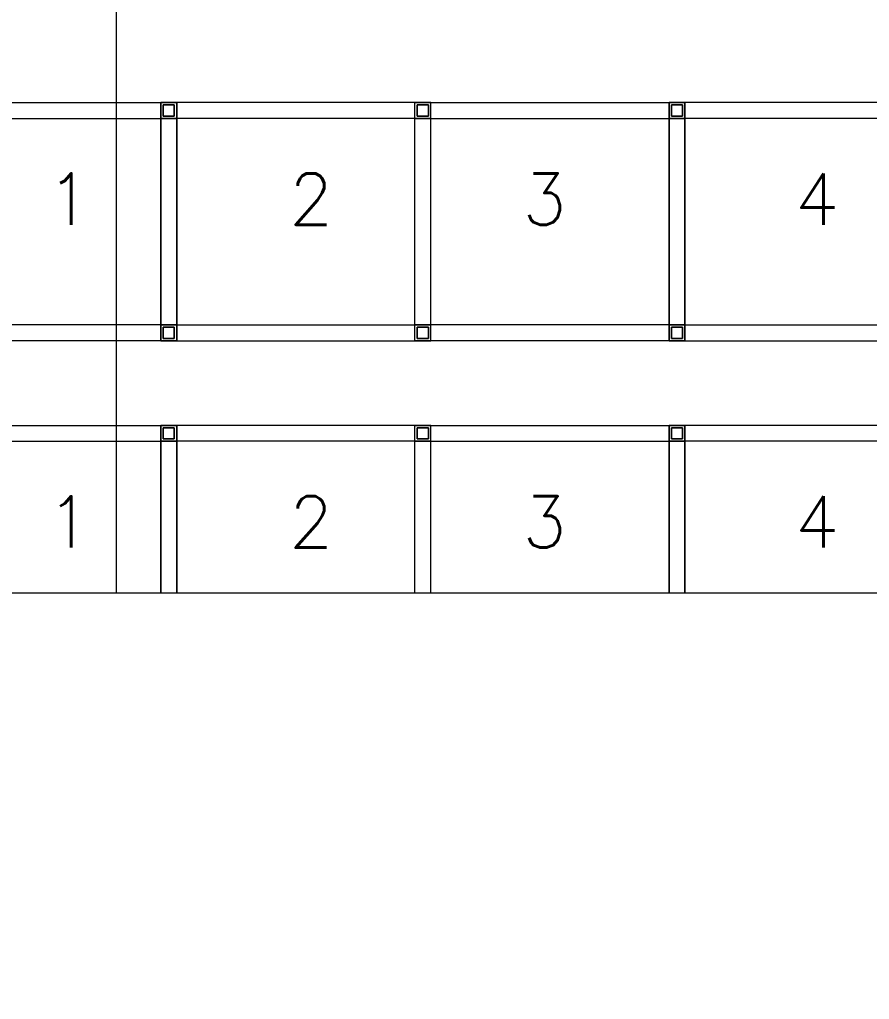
# Model space of a CAD drawing. Header units: millimetres. Extents: x -131970 to 468030, y -148196 to 152489.
# Drawn here: x 81070 to 86421, y 115779 to 121949 of the extents above; entities that cross this region are included whole.
import ezdxf
from ezdxf.xclip import XClip

# ---------------------------------------------------------------- set-up
doc = ezdxf.new("R2010")
doc.units = ezdxf.units.MM
doc.header["$LTSCALE"] = 500
doc.header["$XCLIPFRAME"] = 2
doc.linetypes.add('BUILDING PLAN$1$CENTER', pattern=[2, 1.25, -0.25, 0.25, -0.25])
doc.layers.get('0').update_dxf_attribs({"linetype": 'CONTINUOUS'})
doc.layers.add('0 DIMENSION', color=1, linetype='CONTINUOUS', lineweight=13)
doc.layers.add('BUILDING PLAN$0$CL', color=1, linetype='BUILDING PLAN$1$CENTER')
doc.styles.add('BUILDING PLAN$0$S1', font='romans1.shx')

# ---------------------------------------------------------------- blocks, each defined once
blk = doc.blocks.new('BUILDING PLAN$0$dfn')
at = {"color": 251}
for p, q in [((5747544.2, 375334.7), (5747544.2, 373634.7)), ((5747644, 375334.7), (5747644, 373634.7)), ((5748944.2, 373634.7), (5748944.2, 375334.7)), ((5749044.2, 373634.7), (5749044.2, 375334.7)), ((5749576.9, 375334.7), (5749576.9, 373634.7)), ((5749676.9, 375334.7), (5749676.9, 373634.7)), ((5747544.2, 372034.7), (5747544.2, 373734.7)), ((5747544.2, 373734.7), (5749044.2, 373734.7)), ((5749044.2, 373734.7), (5747544.2, 373734.7)), ((5749044.2, 373734.7), (5747544.2, 373734.7)), ((5749044.2, 373734.7), (5747544.2, 373734.7)), ((5749044.2, 373734.7), (5747544.2, 373734.7)), ((5749044.2, 373734.7), (5747544.2, 373734.7)), ((5749044.2, 373734.7), (5747544.2, 373734.7)), ((5749044.2, 373734.7), (5747544.2, 373734.7)), ((5749044.2, 373734.7), (5747544.2, 373734.7)), ((5749044.2, 373734.7), (5747544.2, 373734.7)), ((5749044.2, 373734.7), (5747544.2, 373734.7)), ((5747559, 373719.7), (5747559, 373649.7)), ((5747629, 373719.7), (5747559, 373719.7)), ((5747559, 373719.7), (5747559, 373649.7)), ((5747629, 373719.7), (5747559, 373719.7)), ((5747559, 373649.7), (5747559, 373719.7)), ((5747559, 373719.7), (5747629, 373719.7)), ((5747559, 373649.7), (5747559, 373719.7)), ((5747559, 373719.7), (5747629, 373719.7)), ((5747559, 373719.7), (5747559, 373649.7)), ((5747629, 373719.7), (5747559, 373719.7)), ((5747559, 373649.7), (5747559, 373719.7)), ((5747559, 373719.7), (5747629, 373719.7)), ((5747559, 373719.7), (5747559, 373649.7)), ((5747629, 373719.7), (5747559, 373719.7)), ((5747559, 373649.7), (5747559, 373719.7)), ((5747559, 373719.7), (5747629, 373719.7)), ((5747559, 373649.7), (5747559, 373719.7)), ((5747559, 373719.7), (5747629, 373719.7)), ((5747559, 373719.7), (5747559, 373649.7)), ((5747629, 373719.7), (5747559, 373719.7)), ((5747559, 373719.7), (5747559, 373649.7)), ((5747629, 373719.7), (5747559, 373719.7)), ((5747559, 373649.7), (5747559, 373719.7)), ((5747559, 373719.7), (5747629, 373719.7)), ((5747559, 373719.7), (5747559, 373649.7)), ((5747629, 373719.7), (5747559, 373719.7)), ((5747559, 373719.7), (5747559, 373649.7)), ((5747629, 373719.7), (5747559, 373719.7)), ((5747559, 373649.7), (5747559, 373719.7)), ((5747559, 373719.7), (5747629, 373719.7)), ((5747559, 373649.7), (5747559, 373719.7)), ((5747559, 373719.7), (5747629, 373719.7)), ((5747559, 373649.7), (5747559, 373719.7)), ((5747559, 373719.7), (5747629, 373719.7)), ((5747559, 373719.7), (5747559, 373649.7)), ((5747629, 373719.7), (5747559, 373719.7)), ((5747559, 373719.7), (5747559, 373649.7)), ((5747629, 373719.7), (5747559, 373719.7)), ((5747559, 373649.7), (5747559, 373719.7)), ((5747559, 373719.7), (5747629, 373719.7)), ((5747629, 373649.7), (5747629, 373719.7)), ((5747629, 373649.7), (5747629, 373719.7)), ((5747629, 373719.7), (5747629, 373649.7)), ((5747629, 373719.7), (5747629, 373649.7)), ((5747629, 373649.7), (5747629, 373719.7)), ((5747629, 373719.7), (5747629, 373649.7)), ((5747629, 373649.7), (5747629, 373719.7)), ((5747629, 373719.7), (5747629, 373649.7)), ((5747629, 373719.7), (5747629, 373649.7)), ((5747629, 373649.7), (5747629, 373719.7)), ((5747629, 373649.7), (5747629, 373719.7)), ((5747629, 373719.7), (5747629, 373649.7)), ((5747629, 373649.7), (5747629, 373719.7)), ((5747629, 373649.7), (5747629, 373719.7)), ((5747629, 373719.7), (5747629, 373649.7)), ((5747629, 373719.7), (5747629, 373649.7)), ((5747629, 373719.7), (5747629, 373649.7)), ((5747629, 373649.7), (5747629, 373719.7)), ((5747629, 373649.7), (5747629, 373719.7)), ((5747629, 373719.7), (5747629, 373649.7)), ((5747644, 372034.7), (5747644, 373734.7)), ((5748944.2, 373734.7), (5748944.2, 372034.7)), ((5749029.2, 373719.7), (5748959.2, 373719.7)), ((5748959.2, 373719.7), (5748959.2, 373649.7)), ((5748959.2, 373649.7), (5748959.2, 373719.7)), ((5748959.2, 373719.7), (5749029.2, 373719.7)), ((5748959.2, 373649.7), (5748959.2, 373719.7)), ((5748959.2, 373719.7), (5749029.2, 373719.7)), ((5749029.2, 373719.7), (5748959.2, 373719.7)), ((5748959.2, 373719.7), (5748959.2, 373649.7)), ((5749029.2, 373719.7), (5748959.2, 373719.7)), ((5748959.2, 373719.7), (5748959.2, 373649.7)), ((5748959.2, 373649.7), (5748959.2, 373719.7)), ((5748959.2, 373719.7), (5749029.2, 373719.7)), ((5749029.2, 373719.7), (5748959.2, 373719.7)), ((5748959.2, 373719.7), (5748959.2, 373649.7)), ((5748959.2, 373649.7), (5748959.2, 373719.7)), ((5748959.2, 373719.7), (5749029.2, 373719.7)), ((5748959.2, 373649.7), (5748959.2, 373719.7)), ((5748959.2, 373719.7), (5749029.2, 373719.7)), ((5749029.2, 373719.7), (5748959.2, 373719.7)), ((5748959.2, 373719.7), (5748959.2, 373649.7)), ((5748959.2, 373649.7), (5748959.2, 373719.7)), ((5748959.2, 373719.7), (5749029.2, 373719.7)), ((5749029.2, 373719.7), (5748959.2, 373719.7)), ((5748959.2, 373719.7), (5748959.2, 373649.7)), ((5749029.2, 373719.7), (5748959.2, 373719.7)), ((5748959.2, 373719.7), (5748959.2, 373649.7)), ((5748959.2, 373649.7), (5748959.2, 373719.7)), ((5748959.2, 373719.7), (5749029.2, 373719.7)), ((5748959.2, 373649.7), (5748959.2, 373719.7)), ((5748959.2, 373719.7), (5749029.2, 373719.7)), ((5749029.2, 373719.7), (5748959.2, 373719.7)), ((5748959.2, 373719.7), (5748959.2, 373649.7)), ((5748959.2, 373649.7), (5748959.2, 373719.7)), ((5748959.2, 373719.7), (5749029.2, 373719.7)), ((5749029.2, 373719.7), (5748959.2, 373719.7)), ((5748959.2, 373719.7), (5748959.2, 373649.7)), ((5749029.2, 373719.7), (5748959.2, 373719.7)), ((5748959.2, 373719.7), (5748959.2, 373649.7)), ((5748959.2, 373649.7), (5748959.2, 373719.7)), ((5748959.2, 373719.7), (5749029.2, 373719.7)), ((5749029.2, 373649.7), (5749029.2, 373719.7)), ((5749029.2, 373719.7), (5749029.2, 373649.7)), ((5749029.2, 373719.7), (5749029.2, 373649.7)), ((5749029.2, 373649.7), (5749029.2, 373719.7)), ((5749029.2, 373649.7), (5749029.2, 373719.7)), ((5749029.2, 373719.7), (5749029.2, 373649.7)), ((5749029.2, 373649.7), (5749029.2, 373719.7)), ((5749029.2, 373719.7), (5749029.2, 373649.7)), ((5749029.2, 373719.7), (5749029.2, 373649.7)), ((5749029.2, 373649.7), (5749029.2, 373719.7)), ((5749029.2, 373719.7), (5749029.2, 373649.7)), ((5749029.2, 373649.7), (5749029.2, 373719.7)), ((5749029.2, 373649.7), (5749029.2, 373719.7)), ((5749029.2, 373719.7), (5749029.2, 373649.7)), ((5749029.2, 373719.7), (5749029.2, 373649.7)), ((5749029.2, 373649.7), (5749029.2, 373719.7)), ((5749029.2, 373719.7), (5749029.2, 373649.7)), ((5749029.2, 373649.7), (5749029.2, 373719.7)), ((5749029.2, 373649.7), (5749029.2, 373719.7)), ((5749029.2, 373719.7), (5749029.2, 373649.7)), ((5749044.2, 373734.7), (5749044.2, 372034.7)), ((5749576.9, 372034.7), (5749576.9, 373734.7)), ((5749576.9, 373734.7), (5751076.9, 373734.7)), ((5751076.9, 373734.7), (5749576.9, 373734.7)), ((5751076.9, 373734.7), (5749576.9, 373734.7)), ((5751076.9, 373734.7), (5749576.9, 373734.7)), ((5751076.9, 373734.7), (5749576.9, 373734.7)), ((5751076.9, 373734.7), (5749576.9, 373734.7)), ((5751076.9, 373734.7), (5749576.9, 373734.7)), ((5751076.9, 373734.7), (5749576.9, 373734.7)), ((5751076.9, 373734.7), (5749576.9, 373734.7)), ((5751076.9, 373734.7), (5749576.9, 373734.7)), ((5751076.9, 373734.7), (5749576.9, 373734.7)), ((5749591.9, 373719.7), (5749591.9, 373649.7)), ((5749661.9, 373719.7), (5749591.9, 373719.7)), ((5749591.9, 373719.7), (5749591.9, 373649.7)), ((5749661.9, 373719.7), (5749591.9, 373719.7)), ((5749591.9, 373649.7), (5749591.9, 373719.7)), ((5749591.9, 373719.7), (5749661.9, 373719.7)), ((5749591.9, 373649.7), (5749591.9, 373719.7)), ((5749591.9, 373719.7), (5749661.9, 373719.7)), ((5749591.9, 373719.7), (5749591.9, 373649.7)), ((5749661.9, 373719.7), (5749591.9, 373719.7)), ((5749591.9, 373649.7), (5749591.9, 373719.7)), ((5749591.9, 373719.7), (5749661.9, 373719.7)), ((5749591.9, 373719.7), (5749591.9, 373649.7)), ((5749661.9, 373719.7), (5749591.9, 373719.7)), ((5749591.9, 373649.7), (5749591.9, 373719.7)), ((5749591.9, 373719.7), (5749661.9, 373719.7)), ((5749591.9, 373649.7), (5749591.9, 373719.7)), ((5749591.9, 373719.7), (5749661.9, 373719.7)), ((5749591.9, 373719.7), (5749591.9, 373649.7)), ((5749661.9, 373719.7), (5749591.9, 373719.7)), ((5749591.9, 373719.7), (5749591.9, 373649.7)), ((5749661.9, 373719.7), (5749591.9, 373719.7)), ((5749591.9, 373649.7), (5749591.9, 373719.7)), ((5749591.9, 373719.7), (5749661.9, 373719.7)), ((5749591.9, 373719.7), (5749591.9, 373649.7)), ((5749661.9, 373719.7), (5749591.9, 373719.7)), ((5749591.9, 373719.7), (5749591.9, 373649.7)), ((5749661.9, 373719.7), (5749591.9, 373719.7)), ((5749591.9, 373649.7), (5749591.9, 373719.7)), ((5749591.9, 373719.7), (5749661.9, 373719.7)), ((5749591.9, 373649.7), (5749591.9, 373719.7)), ((5749591.9, 373719.7), (5749661.9, 373719.7)), ((5749591.9, 373649.7), (5749591.9, 373719.7)), ((5749591.9, 373719.7), (5749661.9, 373719.7)), ((5749591.9, 373719.7), (5749591.9, 373649.7)), ((5749661.9, 373719.7), (5749591.9, 373719.7)), ((5749591.9, 373719.7), (5749591.9, 373649.7)), ((5749661.9, 373719.7), (5749591.9, 373719.7)), ((5749591.9, 373649.7), (5749591.9, 373719.7)), ((5749591.9, 373719.7), (5749661.9, 373719.7)), ((5749661.9, 373649.7), (5749661.9, 373719.7)), ((5749661.9, 373649.7), (5749661.9, 373719.7)), ((5749661.9, 373719.7), (5749661.9, 373649.7)), ((5749661.9, 373719.7), (5749661.9, 373649.7)), ((5749661.9, 373649.7), (5749661.9, 373719.7)), ((5749661.9, 373719.7), (5749661.9, 373649.7)), ((5749661.9, 373649.7), (5749661.9, 373719.7)), ((5749661.9, 373719.7), (5749661.9, 373649.7)), ((5749661.9, 373719.7), (5749661.9, 373649.7)), ((5749661.9, 373649.7), (5749661.9, 373719.7)), ((5749661.9, 373649.7), (5749661.9, 373719.7)), ((5749661.9, 373719.7), (5749661.9, 373649.7)), ((5749661.9, 373649.7), (5749661.9, 373719.7)), ((5749661.9, 373649.7), (5749661.9, 373719.7)), ((5749661.9, 373719.7), (5749661.9, 373649.7)), ((5749661.9, 373719.7), (5749661.9, 373649.7)), ((5749661.9, 373719.7), (5749661.9, 373649.7)), ((5749661.9, 373649.7), (5749661.9, 373719.7)), ((5749661.9, 373649.7), (5749661.9, 373719.7)), ((5749661.9, 373719.7), (5749661.9, 373649.7)), ((5749676.9, 372034.7), (5749676.9, 373734.7)), ((5749044.2, 373634.7), (5747544.2, 373634.7)), ((5747544.2, 373634.7), (5749044.2, 373634.7)), ((5749044.2, 373634.7), (5747544.2, 373634.7)), ((5749044.2, 373634.7), (5747544.2, 373634.7)), ((5749044.2, 373634.7), (5747544.2, 373634.7)), ((5749044.2, 373634.7), (5747544.2, 373634.7)), ((5749044.2, 373634.7), (5747544.2, 373634.7)), ((5749044.2, 373634.7), (5747544.2, 373634.7)), ((5749044.2, 373634.7), (5747544.2, 373634.7)), ((5749044.2, 373634.7), (5747544.2, 373634.7)), ((5749044.2, 373634.7), (5747544.2, 373634.7)), ((5747559, 373649.7), (5747629, 373649.7)), ((5747559, 373649.7), (5747629, 373649.7)), ((5747629, 373649.7), (5747559, 373649.7)), ((5747629, 373649.7), (5747559, 373649.7)), ((5747559, 373649.7), (5747629, 373649.7)), ((5747629, 373649.7), (5747559, 373649.7)), ((5747559, 373649.7), (5747629, 373649.7)), ((5747629, 373649.7), (5747559, 373649.7)), ((5747629, 373649.7), (5747559, 373649.7)), ((5747559, 373649.7), (5747629, 373649.7)), ((5747559, 373649.7), (5747629, 373649.7)), ((5747629, 373649.7), (5747559, 373649.7)), ((5747559, 373649.7), (5747629, 373649.7)), ((5747559, 373649.7), (5747629, 373649.7)), ((5747629, 373649.7), (5747559, 373649.7)), ((5747629, 373649.7), (5747559, 373649.7)), ((5747629, 373649.7), (5747559, 373649.7)), ((5747559, 373649.7), (5747629, 373649.7)), ((5747559, 373649.7), (5747629, 373649.7)), ((5747629, 373649.7), (5747559, 373649.7)), ((5748959.2, 373649.7), (5749029.2, 373649.7)), ((5749029.2, 373649.7), (5748959.2, 373649.7)), ((5749029.2, 373649.7), (5748959.2, 373649.7)), ((5748959.2, 373649.7), (5749029.2, 373649.7)), ((5748959.2, 373649.7), (5749029.2, 373649.7)), ((5749029.2, 373649.7), (5748959.2, 373649.7)), ((5748959.2, 373649.7), (5749029.2, 373649.7)), ((5749029.2, 373649.7), (5748959.2, 373649.7)), ((5749029.2, 373649.7), (5748959.2, 373649.7)), ((5748959.2, 373649.7), (5749029.2, 373649.7)), ((5749029.2, 373649.7), (5748959.2, 373649.7)), ((5748959.2, 373649.7), (5749029.2, 373649.7)), ((5748959.2, 373649.7), (5749029.2, 373649.7)), ((5749029.2, 373649.7), (5748959.2, 373649.7)), ((5749029.2, 373649.7), (5748959.2, 373649.7)), ((5748959.2, 373649.7), (5749029.2, 373649.7)), ((5749029.2, 373649.7), (5748959.2, 373649.7)), ((5748959.2, 373649.7), (5749029.2, 373649.7)), ((5748959.2, 373649.7), (5749029.2, 373649.7)), ((5749029.2, 373649.7), (5748959.2, 373649.7)), ((5751076.9, 373634.7), (5749576.9, 373634.7)), ((5749576.9, 373634.7), (5751076.9, 373634.7)), ((5751076.9, 373634.7), (5749576.9, 373634.7)), ((5751076.9, 373634.7), (5749576.9, 373634.7)), ((5751076.9, 373634.7), (5749576.9, 373634.7)), ((5751076.9, 373634.7), (5749576.9, 373634.7)), ((5751076.9, 373634.7), (5749576.9, 373634.7)), ((5751076.9, 373634.7), (5749576.9, 373634.7)), ((5751076.9, 373634.7), (5749576.9, 373634.7)), ((5751076.9, 373634.7), (5749576.9, 373634.7)), ((5751076.9, 373634.7), (5749576.9, 373634.7)), ((5749591.9, 373649.7), (5749661.9, 373649.7)), ((5749591.9, 373649.7), (5749661.9, 373649.7)), ((5749661.9, 373649.7), (5749591.9, 373649.7)), ((5749661.9, 373649.7), (5749591.9, 373649.7)), ((5749591.9, 373649.7), (5749661.9, 373649.7)), ((5749661.9, 373649.7), (5749591.9, 373649.7)), ((5749591.9, 373649.7), (5749661.9, 373649.7)), ((5749661.9, 373649.7), (5749591.9, 373649.7)), ((5749661.9, 373649.7), (5749591.9, 373649.7)), ((5749591.9, 373649.7), (5749661.9, 373649.7)), ((5749591.9, 373649.7), (5749661.9, 373649.7)), ((5749661.9, 373649.7), (5749591.9, 373649.7)), ((5749591.9, 373649.7), (5749661.9, 373649.7)), ((5749591.9, 373649.7), (5749661.9, 373649.7)), ((5749661.9, 373649.7), (5749591.9, 373649.7)), ((5749661.9, 373649.7), (5749591.9, 373649.7)), ((5749661.9, 373649.7), (5749591.9, 373649.7)), ((5749591.9, 373649.7), (5749661.9, 373649.7)), ((5749591.9, 373649.7), (5749661.9, 373649.7)), ((5749661.9, 373649.7), (5749591.9, 373649.7)), ((5749044.2, 372134.7), (5747544.2, 372134.7)), ((5747544.2, 372134.7), (5747544.2, 370434.7)), ((5749044.2, 372134.7), (5747544.2, 372134.7)), ((5749044.2, 372134.7), (5747544.2, 372134.7)), ((5749044.2, 372134.7), (5747544.2, 372134.7)), ((5749044.2, 372134.7), (5747544.2, 372134.7)), ((5749044.2, 372134.7), (5747544.2, 372134.7)), ((5749044.2, 372134.7), (5747544.2, 372134.7)), ((5749044.2, 372134.7), (5747544.2, 372134.7)), ((5749044.2, 372134.7), (5747544.2, 372134.7)), ((5749044.2, 372134.7), (5747544.2, 372134.7)), ((5749044.2, 372134.7), (5747544.2, 372134.7)), ((5747559, 372119.7), (5747559, 372049.7)), ((5747629, 372119.7), (5747559, 372119.7)), ((5747559, 372049.7), (5747559, 372119.7)), ((5747559, 372119.7), (5747629, 372119.7)), ((5747559, 372049.7), (5747559, 372119.7)), ((5747559, 372119.7), (5747629, 372119.7)), ((5747559, 372119.7), (5747559, 372049.7)), ((5747629, 372119.7), (5747559, 372119.7)), ((5747559, 372119.7), (5747559, 372049.7)), ((5747629, 372119.7), (5747559, 372119.7)), ((5747559, 372119.7), (5747559, 372049.7)), ((5747629, 372119.7), (5747559, 372119.7)), ((5747559, 372049.7), (5747559, 372119.7)), ((5747559, 372119.7), (5747629, 372119.7)), ((5747559, 372049.7), (5747559, 372119.7)), ((5747559, 372119.7), (5747629, 372119.7)), ((5747559, 372119.7), (5747559, 372049.7)), ((5747629, 372119.7), (5747559, 372119.7)), ((5747559, 372049.7), (5747559, 372119.7)), ((5747559, 372119.7), (5747629, 372119.7)), ((5747559, 372119.7), (5747559, 372049.7)), ((5747629, 372119.7), (5747559, 372119.7)), ((5747559, 372049.7), (5747559, 372119.7)), ((5747559, 372119.7), (5747629, 372119.7)), ((5747559, 372049.7), (5747559, 372119.7)), ((5747559, 372119.7), (5747629, 372119.7)), ((5747559, 372119.7), (5747559, 372049.7)), ((5747629, 372119.7), (5747559, 372119.7)), ((5747559, 372049.7), (5747559, 372119.7)), ((5747559, 372119.7), (5747629, 372119.7)), ((5747559, 372119.7), (5747559, 372049.7)), ((5747629, 372119.7), (5747559, 372119.7)), ((5747559, 372049.7), (5747559, 372119.7)), ((5747559, 372119.7), (5747629, 372119.7)), ((5747559, 372049.7), (5747559, 372119.7)), ((5747559, 372119.7), (5747629, 372119.7)), ((5747559, 372119.7), (5747559, 372049.7)), ((5747629, 372119.7), (5747559, 372119.7)), ((5747559, 372119.7), (5747559, 372049.7)), ((5747629, 372119.7), (5747559, 372119.7)), ((5747629, 372049.7), (5747629, 372119.7)), ((5747629, 372119.7), (5747629, 372049.7)), ((5747629, 372119.7), (5747629, 372049.7)), ((5747629, 372049.7), (5747629, 372119.7)), ((5747629, 372049.7), (5747629, 372119.7)), ((5747629, 372049.7), (5747629, 372119.7)), ((5747629, 372119.7), (5747629, 372049.7)), ((5747629, 372119.7), (5747629, 372049.7)), ((5747629, 372049.7), (5747629, 372119.7)), ((5747629, 372119.7), (5747629, 372049.7)), ((5747629, 372049.7), (5747629, 372119.7)), ((5747629, 372119.7), (5747629, 372049.7)), ((5747629, 372119.7), (5747629, 372049.7)), ((5747629, 372049.7), (5747629, 372119.7)), ((5747629, 372119.7), (5747629, 372049.7)), ((5747629, 372049.7), (5747629, 372119.7)), ((5747629, 372119.7), (5747629, 372049.7)), ((5747629, 372119.7), (5747629, 372049.7)), ((5747629, 372049.7), (5747629, 372119.7)), ((5747629, 372049.7), (5747629, 372119.7)), ((5747644, 372134.7), (5747644, 370434.7)), ((5748944.2, 370434.7), (5748944.2, 372134.7)), ((5748959.2, 372049.7), (5748959.2, 372119.7)), ((5748959.2, 372119.7), (5749029.2, 372119.7)), ((5748959.2, 372049.7), (5748959.2, 372119.7)), ((5748959.2, 372119.7), (5749029.2, 372119.7)), ((5749029.2, 372119.7), (5748959.2, 372119.7)), ((5748959.2, 372119.7), (5748959.2, 372049.7)), ((5749029.2, 372119.7), (5748959.2, 372119.7)), ((5748959.2, 372119.7), (5748959.2, 372049.7)), ((5748959.2, 372049.7), (5748959.2, 372119.7)), ((5748959.2, 372119.7), (5749029.2, 372119.7)), ((5748959.2, 372049.7), (5748959.2, 372119.7)), ((5748959.2, 372119.7), (5749029.2, 372119.7)), ((5749029.2, 372119.7), (5748959.2, 372119.7)), ((5748959.2, 372119.7), (5748959.2, 372049.7)), ((5749029.2, 372119.7), (5748959.2, 372119.7)), ((5748959.2, 372119.7), (5748959.2, 372049.7)), ((5748959.2, 372049.7), (5748959.2, 372119.7)), ((5748959.2, 372119.7), (5749029.2, 372119.7)), ((5749029.2, 372119.7), (5748959.2, 372119.7)), ((5748959.2, 372119.7), (5748959.2, 372049.7)), ((5748959.2, 372049.7), (5748959.2, 372119.7)), ((5748959.2, 372119.7), (5749029.2, 372119.7)), ((5749029.2, 372119.7), (5748959.2, 372119.7)), ((5748959.2, 372119.7), (5748959.2, 372049.7)), ((5749029.2, 372119.7), (5748959.2, 372119.7)), ((5748959.2, 372119.7), (5748959.2, 372049.7)), ((5748959.2, 372049.7), (5748959.2, 372119.7)), ((5748959.2, 372119.7), (5749029.2, 372119.7)), ((5749029.2, 372119.7), (5748959.2, 372119.7)), ((5748959.2, 372119.7), (5748959.2, 372049.7)), ((5748959.2, 372049.7), (5748959.2, 372119.7)), ((5748959.2, 372119.7), (5749029.2, 372119.7)), ((5748959.2, 372049.7), (5748959.2, 372119.7)), ((5748959.2, 372119.7), (5749029.2, 372119.7)), ((5749029.2, 372119.7), (5748959.2, 372119.7)), ((5748959.2, 372119.7), (5748959.2, 372049.7)), ((5749029.2, 372119.7), (5748959.2, 372119.7)), ((5748959.2, 372119.7), (5748959.2, 372049.7)), ((5748959.2, 372049.7), (5748959.2, 372119.7)), ((5748959.2, 372119.7), (5749029.2, 372119.7)), ((5749029.2, 372119.7), (5749029.2, 372049.7)), ((5749029.2, 372119.7), (5749029.2, 372049.7)), ((5749029.2, 372049.7), (5749029.2, 372119.7)), ((5749029.2, 372049.7), (5749029.2, 372119.7)), ((5749029.2, 372119.7), (5749029.2, 372049.7)), ((5749029.2, 372119.7), (5749029.2, 372049.7)), ((5749029.2, 372049.7), (5749029.2, 372119.7)), ((5749029.2, 372049.7), (5749029.2, 372119.7)), ((5749029.2, 372119.7), (5749029.2, 372049.7)), ((5749029.2, 372049.7), (5749029.2, 372119.7)), ((5749029.2, 372119.7), (5749029.2, 372049.7)), ((5749029.2, 372049.7), (5749029.2, 372119.7)), ((5749029.2, 372049.7), (5749029.2, 372119.7)), ((5749029.2, 372119.7), (5749029.2, 372049.7)), ((5749029.2, 372049.7), (5749029.2, 372119.7)), ((5749029.2, 372119.7), (5749029.2, 372049.7)), ((5749029.2, 372119.7), (5749029.2, 372049.7)), ((5749029.2, 372049.7), (5749029.2, 372119.7)), ((5749029.2, 372049.7), (5749029.2, 372119.7)), ((5749029.2, 372119.7), (5749029.2, 372049.7)), ((5749044.2, 370434.7), (5749044.2, 372134.7)), ((5751076.9, 372134.7), (5749576.9, 372134.7)), ((5749576.9, 372134.7), (5749576.9, 370434.7)), ((5751076.9, 372134.7), (5749576.9, 372134.7)), ((5751076.9, 372134.7), (5749576.9, 372134.7)), ((5751076.9, 372134.7), (5749576.9, 372134.7)), ((5751076.9, 372134.7), (5749576.9, 372134.7)), ((5751076.9, 372134.7), (5749576.9, 372134.7)), ((5751076.9, 372134.7), (5749576.9, 372134.7)), ((5751076.9, 372134.7), (5749576.9, 372134.7)), ((5751076.9, 372134.7), (5749576.9, 372134.7)), ((5751076.9, 372134.7), (5749576.9, 372134.7)), ((5751076.9, 372134.7), (5749576.9, 372134.7)), ((5749591.9, 372119.7), (5749591.9, 372049.7)), ((5749661.9, 372119.7), (5749591.9, 372119.7)), ((5749591.9, 372049.7), (5749591.9, 372119.7)), ((5749591.9, 372119.7), (5749661.9, 372119.7)), ((5749591.9, 372049.7), (5749591.9, 372119.7)), ((5749591.9, 372119.7), (5749661.9, 372119.7)), ((5749591.9, 372119.7), (5749591.9, 372049.7)), ((5749661.9, 372119.7), (5749591.9, 372119.7)), ((5749591.9, 372119.7), (5749591.9, 372049.7)), ((5749661.9, 372119.7), (5749591.9, 372119.7)), ((5749591.9, 372119.7), (5749591.9, 372049.7)), ((5749661.9, 372119.7), (5749591.9, 372119.7)), ((5749591.9, 372049.7), (5749591.9, 372119.7)), ((5749591.9, 372119.7), (5749661.9, 372119.7)), ((5749591.9, 372049.7), (5749591.9, 372119.7)), ((5749591.9, 372119.7), (5749661.9, 372119.7)), ((5749591.9, 372119.7), (5749591.9, 372049.7)), ((5749661.9, 372119.7), (5749591.9, 372119.7)), ((5749591.9, 372049.7), (5749591.9, 372119.7)), ((5749591.9, 372119.7), (5749661.9, 372119.7)), ((5749591.9, 372119.7), (5749591.9, 372049.7)), ((5749661.9, 372119.7), (5749591.9, 372119.7)), ((5749591.9, 372049.7), (5749591.9, 372119.7)), ((5749591.9, 372119.7), (5749661.9, 372119.7)), ((5749591.9, 372049.7), (5749591.9, 372119.7)), ((5749591.9, 372119.7), (5749661.9, 372119.7)), ((5749591.9, 372119.7), (5749591.9, 372049.7)), ((5749661.9, 372119.7), (5749591.9, 372119.7)), ((5749591.9, 372049.7), (5749591.9, 372119.7)), ((5749591.9, 372119.7), (5749661.9, 372119.7)), ((5749591.9, 372119.7), (5749591.9, 372049.7)), ((5749661.9, 372119.7), (5749591.9, 372119.7)), ((5749591.9, 372049.7), (5749591.9, 372119.7)), ((5749591.9, 372119.7), (5749661.9, 372119.7)), ((5749591.9, 372049.7), (5749591.9, 372119.7)), ((5749591.9, 372119.7), (5749661.9, 372119.7)), ((5749591.9, 372119.7), (5749591.9, 372049.7)), ((5749661.9, 372119.7), (5749591.9, 372119.7)), ((5749591.9, 372119.7), (5749591.9, 372049.7)), ((5749661.9, 372119.7), (5749591.9, 372119.7)), ((5749661.9, 372049.7), (5749661.9, 372119.7)), ((5749661.9, 372119.7), (5749661.9, 372049.7)), ((5749661.9, 372119.7), (5749661.9, 372049.7)), ((5749661.9, 372049.7), (5749661.9, 372119.7)), ((5749661.9, 372049.7), (5749661.9, 372119.7)), ((5749661.9, 372049.7), (5749661.9, 372119.7)), ((5749661.9, 372119.7), (5749661.9, 372049.7)), ((5749661.9, 372119.7), (5749661.9, 372049.7)), ((5749661.9, 372049.7), (5749661.9, 372119.7)), ((5749661.9, 372119.7), (5749661.9, 372049.7)), ((5749661.9, 372049.7), (5749661.9, 372119.7)), ((5749661.9, 372119.7), (5749661.9, 372049.7)), ((5749661.9, 372119.7), (5749661.9, 372049.7)), ((5749661.9, 372049.7), (5749661.9, 372119.7)), ((5749661.9, 372119.7), (5749661.9, 372049.7)), ((5749661.9, 372049.7), (5749661.9, 372119.7)), ((5749661.9, 372119.7), (5749661.9, 372049.7)), ((5749661.9, 372119.7), (5749661.9, 372049.7)), ((5749661.9, 372049.7), (5749661.9, 372119.7)), ((5749661.9, 372049.7), (5749661.9, 372119.7)), ((5749676.9, 372134.7), (5749676.9, 370434.7)), ((5749044.2, 372034.7), (5747544.2, 372034.7)), ((5749044.2, 372034.7), (5747544.2, 372034.7)), ((5749044.2, 372034.7), (5747544.2, 372034.7)), ((5749044.2, 372034.7), (5747544.2, 372034.7)), ((5749044.2, 372034.7), (5747544.2, 372034.7)), ((5749044.2, 372034.7), (5747544.2, 372034.7)), ((5749044.2, 372034.7), (5747544.2, 372034.7)), ((5749044.2, 372034.7), (5747544.2, 372034.7)), ((5749044.2, 372034.7), (5747544.2, 372034.7)), ((5749044.2, 372034.7), (5747544.2, 372034.7)), ((5749044.2, 372034.7), (5747544.2, 372034.7)), ((5747559, 372049.7), (5747629, 372049.7)), ((5747629, 372049.7), (5747559, 372049.7)), ((5747629, 372049.7), (5747559, 372049.7)), ((5747559, 372049.7), (5747629, 372049.7)), ((5747559, 372049.7), (5747629, 372049.7)), ((5747559, 372049.7), (5747629, 372049.7)), ((5747629, 372049.7), (5747559, 372049.7)), ((5747629, 372049.7), (5747559, 372049.7)), ((5747559, 372049.7), (5747629, 372049.7)), ((5747629, 372049.7), (5747559, 372049.7)), ((5747559, 372049.7), (5747629, 372049.7)), ((5747629, 372049.7), (5747559, 372049.7)), ((5747629, 372049.7), (5747559, 372049.7)), ((5747559, 372049.7), (5747629, 372049.7)), ((5747629, 372049.7), (5747559, 372049.7)), ((5747559, 372049.7), (5747629, 372049.7)), ((5747629, 372049.7), (5747559, 372049.7)), ((5747629, 372049.7), (5747559, 372049.7)), ((5747559, 372049.7), (5747629, 372049.7)), ((5747559, 372049.7), (5747629, 372049.7)), ((5749029.2, 372049.7), (5748959.2, 372049.7)), ((5749029.2, 372049.7), (5748959.2, 372049.7)), ((5748959.2, 372049.7), (5749029.2, 372049.7)), ((5748959.2, 372049.7), (5749029.2, 372049.7)), ((5749029.2, 372049.7), (5748959.2, 372049.7)), ((5749029.2, 372049.7), (5748959.2, 372049.7)), ((5748959.2, 372049.7), (5749029.2, 372049.7)), ((5748959.2, 372049.7), (5749029.2, 372049.7)), ((5749029.2, 372049.7), (5748959.2, 372049.7)), ((5748959.2, 372049.7), (5749029.2, 372049.7)), ((5749029.2, 372049.7), (5748959.2, 372049.7)), ((5748959.2, 372049.7), (5749029.2, 372049.7)), ((5748959.2, 372049.7), (5749029.2, 372049.7)), ((5749029.2, 372049.7), (5748959.2, 372049.7)), ((5748959.2, 372049.7), (5749029.2, 372049.7)), ((5749029.2, 372049.7), (5748959.2, 372049.7)), ((5749029.2, 372049.7), (5748959.2, 372049.7)), ((5748959.2, 372049.7), (5749029.2, 372049.7)), ((5748959.2, 372049.7), (5749029.2, 372049.7)), ((5749029.2, 372049.7), (5748959.2, 372049.7)), ((5751076.9, 372034.7), (5749576.9, 372034.7)), ((5751076.9, 372034.7), (5749576.9, 372034.7)), ((5751076.9, 372034.7), (5749576.9, 372034.7)), ((5751076.9, 372034.7), (5749576.9, 372034.7)), ((5751076.9, 372034.7), (5749576.9, 372034.7)), ((5751076.9, 372034.7), (5749576.9, 372034.7)), ((5751076.9, 372034.7), (5749576.9, 372034.7)), ((5751076.9, 372034.7), (5749576.9, 372034.7)), ((5751076.9, 372034.7), (5749576.9, 372034.7)), ((5751076.9, 372034.7), (5749576.9, 372034.7)), ((5751076.9, 372034.7), (5749576.9, 372034.7)), ((5749591.9, 372049.7), (5749661.9, 372049.7)), ((5749661.9, 372049.7), (5749591.9, 372049.7)), ((5749661.9, 372049.7), (5749591.9, 372049.7)), ((5749591.9, 372049.7), (5749661.9, 372049.7)), ((5749591.9, 372049.7), (5749661.9, 372049.7)), ((5749591.9, 372049.7), (5749661.9, 372049.7)), ((5749661.9, 372049.7), (5749591.9, 372049.7)), ((5749661.9, 372049.7), (5749591.9, 372049.7)), ((5749591.9, 372049.7), (5749661.9, 372049.7)), ((5749661.9, 372049.7), (5749591.9, 372049.7)), ((5749591.9, 372049.7), (5749661.9, 372049.7)), ((5749661.9, 372049.7), (5749591.9, 372049.7)), ((5749661.9, 372049.7), (5749591.9, 372049.7)), ((5749591.9, 372049.7), (5749661.9, 372049.7)), ((5749661.9, 372049.7), (5749591.9, 372049.7)), ((5749591.9, 372049.7), (5749661.9, 372049.7)), ((5749661.9, 372049.7), (5749591.9, 372049.7)), ((5749661.9, 372049.7), (5749591.9, 372049.7)), ((5749591.9, 372049.7), (5749661.9, 372049.7)), ((5749591.9, 372049.7), (5749661.9, 372049.7)), ((5749044.2, 370534.7), (5747544.2, 370534.7)), ((5749044.2, 370534.7), (5747544.2, 370534.7)), ((5749044.2, 370534.7), (5747544.2, 370534.7)), ((5749044.2, 370534.7), (5747544.2, 370534.7)), ((5749044.2, 370534.7), (5747544.2, 370534.7)), ((5749044.2, 370534.7), (5747544.2, 370534.7)), ((5747544.2, 368834.7), (5747544.2, 370534.7)), ((5747544.2, 370534.7), (5749044.2, 370534.7)), ((5749044.2, 370534.7), (5747544.2, 370534.7)), ((5749044.2, 370534.7), (5747544.2, 370534.7)), ((5749044.2, 370534.7), (5747544.2, 370534.7)), ((5749044.2, 370534.7), (5747544.2, 370534.7)), ((5747559, 370519.7), (5747559, 370449.7)), ((5747629, 370519.7), (5747559, 370519.7)), ((5747559, 370449.7), (5747559, 370519.7)), ((5747559, 370519.7), (5747629, 370519.7)), ((5747559, 370449.7), (5747559, 370519.7)), ((5747559, 370519.7), (5747629, 370519.7)), ((5747559, 370519.7), (5747559, 370449.7)), ((5747629, 370519.7), (5747559, 370519.7)), ((5747559, 370449.7), (5747559, 370519.7)), ((5747559, 370519.7), (5747629, 370519.7)), ((5747559, 370519.7), (5747559, 370449.7)), ((5747629, 370519.7), (5747559, 370519.7)), ((5747559, 370449.7), (5747559, 370519.7)), ((5747559, 370519.7), (5747629, 370519.7)), ((5747559, 370449.7), (5747559, 370519.7)), ((5747559, 370519.7), (5747629, 370519.7)), ((5747559, 370519.7), (5747559, 370449.7)), ((5747629, 370519.7), (5747559, 370519.7)), ((5747559, 370519.7), (5747559, 370449.7)), ((5747629, 370519.7), (5747559, 370519.7)), ((5747559, 370519.7), (5747559, 370449.7)), ((5747629, 370519.7), (5747559, 370519.7)), ((5747559, 370449.7), (5747559, 370519.7)), ((5747559, 370519.7), (5747629, 370519.7)), ((5747559, 370449.7), (5747559, 370519.7)), ((5747559, 370519.7), (5747629, 370519.7)), ((5747559, 370519.7), (5747559, 370449.7)), ((5747629, 370519.7), (5747559, 370519.7)), ((5747559, 370519.7), (5747559, 370449.7)), ((5747629, 370519.7), (5747559, 370519.7)), ((5747559, 370519.7), (5747559, 370449.7)), ((5747629, 370519.7), (5747559, 370519.7)), ((5747559, 370449.7), (5747559, 370519.7)), ((5747559, 370519.7), (5747629, 370519.7)), ((5747559, 370449.7), (5747559, 370519.7)), ((5747559, 370519.7), (5747629, 370519.7)), ((5747559, 370519.7), (5747559, 370449.7)), ((5747629, 370519.7), (5747559, 370519.7)), ((5747559, 370449.7), (5747559, 370519.7)), ((5747559, 370519.7), (5747629, 370519.7)), ((5747629, 370449.7), (5747629, 370519.7)), ((5747629, 370519.7), (5747629, 370449.7)), ((5747629, 370519.7), (5747629, 370449.7)), ((5747629, 370449.7), (5747629, 370519.7)), ((5747629, 370519.7), (5747629, 370449.7)), ((5747629, 370449.7), (5747629, 370519.7)), ((5747629, 370519.7), (5747629, 370449.7)), ((5747629, 370519.7), (5747629, 370449.7)), ((5747629, 370449.7), (5747629, 370519.7)), ((5747629, 370449.7), (5747629, 370519.7)), ((5747629, 370449.7), (5747629, 370519.7)), ((5747629, 370519.7), (5747629, 370449.7)), ((5747629, 370519.7), (5747629, 370449.7)), ((5747629, 370449.7), (5747629, 370519.7)), ((5747629, 370449.7), (5747629, 370519.7)), ((5747629, 370449.7), (5747629, 370519.7)), ((5747629, 370519.7), (5747629, 370449.7)), ((5747629, 370519.7), (5747629, 370449.7)), ((5747629, 370449.7), (5747629, 370519.7)), ((5747629, 370519.7), (5747629, 370449.7)), ((5747644, 368834.7), (5747644, 370534.7)), ((5748944.2, 370534.7), (5748944.2, 368834.7)), ((5749029.2, 370519.7), (5748959.2, 370519.7)), ((5748959.2, 370519.7), (5748959.2, 370449.7)), ((5748959.2, 370449.7), (5748959.2, 370519.7)), ((5748959.2, 370519.7), (5749029.2, 370519.7)), ((5749029.2, 370519.7), (5748959.2, 370519.7)), ((5748959.2, 370519.7), (5748959.2, 370449.7)), ((5749029.2, 370519.7), (5748959.2, 370519.7)), ((5748959.2, 370519.7), (5748959.2, 370449.7)), ((5748959.2, 370449.7), (5748959.2, 370519.7)), ((5748959.2, 370519.7), (5749029.2, 370519.7)), ((5748959.2, 370449.7), (5748959.2, 370519.7)), ((5748959.2, 370519.7), (5749029.2, 370519.7)), ((5749029.2, 370519.7), (5748959.2, 370519.7)), ((5748959.2, 370519.7), (5748959.2, 370449.7)), ((5749029.2, 370519.7), (5748959.2, 370519.7)), ((5748959.2, 370519.7), (5748959.2, 370449.7)), ((5748959.2, 370449.7), (5748959.2, 370519.7)), ((5748959.2, 370519.7), (5749029.2, 370519.7)), ((5748959.2, 370449.7), (5748959.2, 370519.7)), ((5748959.2, 370519.7), (5749029.2, 370519.7)), ((5748959.2, 370449.7), (5748959.2, 370519.7)), ((5748959.2, 370519.7), (5749029.2, 370519.7)), ((5749029.2, 370519.7), (5748959.2, 370519.7)), ((5748959.2, 370519.7), (5748959.2, 370449.7)), ((5749029.2, 370519.7), (5748959.2, 370519.7)), ((5748959.2, 370519.7), (5748959.2, 370449.7)), ((5748959.2, 370449.7), (5748959.2, 370519.7)), ((5748959.2, 370519.7), (5749029.2, 370519.7)), ((5748959.2, 370449.7), (5748959.2, 370519.7)), ((5748959.2, 370519.7), (5749029.2, 370519.7)), ((5749029.2, 370519.7), (5748959.2, 370519.7)), ((5748959.2, 370519.7), (5748959.2, 370449.7)), ((5748959.2, 370449.7), (5748959.2, 370519.7)), ((5748959.2, 370519.7), (5749029.2, 370519.7)), ((5749029.2, 370519.7), (5748959.2, 370519.7)), ((5748959.2, 370519.7), (5748959.2, 370449.7)), ((5749029.2, 370519.7), (5748959.2, 370519.7)), ((5748959.2, 370519.7), (5748959.2, 370449.7)), ((5748959.2, 370449.7), (5748959.2, 370519.7)), ((5748959.2, 370519.7), (5749029.2, 370519.7)), ((5749029.2, 370449.7), (5749029.2, 370519.7)), ((5749029.2, 370519.7), (5749029.2, 370449.7)), ((5749029.2, 370449.7), (5749029.2, 370519.7)), ((5749029.2, 370449.7), (5749029.2, 370519.7)), ((5749029.2, 370519.7), (5749029.2, 370449.7)), ((5749029.2, 370519.7), (5749029.2, 370449.7)), ((5749029.2, 370449.7), (5749029.2, 370519.7)), ((5749029.2, 370449.7), (5749029.2, 370519.7)), ((5749029.2, 370519.7), (5749029.2, 370449.7)), ((5749029.2, 370519.7), (5749029.2, 370449.7)), ((5749029.2, 370519.7), (5749029.2, 370449.7)), ((5749029.2, 370449.7), (5749029.2, 370519.7)), ((5749029.2, 370449.7), (5749029.2, 370519.7)), ((5749029.2, 370519.7), (5749029.2, 370449.7)), ((5749029.2, 370519.7), (5749029.2, 370449.7)), ((5749029.2, 370449.7), (5749029.2, 370519.7)), ((5749029.2, 370519.7), (5749029.2, 370449.7)), ((5749029.2, 370449.7), (5749029.2, 370519.7)), ((5749029.2, 370449.7), (5749029.2, 370519.7)), ((5749029.2, 370519.7), (5749029.2, 370449.7)), ((5749044.2, 370534.7), (5749044.2, 368834.7)), ((5751076.9, 370534.7), (5749576.9, 370534.7)), ((5751076.9, 370534.7), (5749576.9, 370534.7)), ((5751076.9, 370534.7), (5749576.9, 370534.7)), ((5751076.9, 370534.7), (5749576.9, 370534.7)), ((5751076.9, 370534.7), (5749576.9, 370534.7)), ((5751076.9, 370534.7), (5749576.9, 370534.7)), ((5749576.9, 368834.7), (5749576.9, 370534.7)), ((5749576.9, 370534.7), (5751076.9, 370534.7)), ((5751076.9, 370534.7), (5749576.9, 370534.7)), ((5751076.9, 370534.7), (5749576.9, 370534.7)), ((5751076.9, 370534.7), (5749576.9, 370534.7)), ((5751076.9, 370534.7), (5749576.9, 370534.7)), ((5749591.9, 370519.7), (5749591.9, 370449.7)), ((5749661.9, 370519.7), (5749591.9, 370519.7)), ((5749591.9, 370449.7), (5749591.9, 370519.7)), ((5749591.9, 370519.7), (5749661.9, 370519.7)), ((5749591.9, 370449.7), (5749591.9, 370519.7)), ((5749591.9, 370519.7), (5749661.9, 370519.7)), ((5749591.9, 370519.7), (5749591.9, 370449.7)), ((5749661.9, 370519.7), (5749591.9, 370519.7)), ((5749591.9, 370449.7), (5749591.9, 370519.7)), ((5749591.9, 370519.7), (5749661.9, 370519.7)), ((5749591.9, 370519.7), (5749591.9, 370449.7)), ((5749661.9, 370519.7), (5749591.9, 370519.7)), ((5749591.9, 370449.7), (5749591.9, 370519.7)), ((5749591.9, 370519.7), (5749661.9, 370519.7)), ((5749591.9, 370449.7), (5749591.9, 370519.7)), ((5749591.9, 370519.7), (5749661.9, 370519.7)), ((5749591.9, 370519.7), (5749591.9, 370449.7)), ((5749661.9, 370519.7), (5749591.9, 370519.7)), ((5749591.9, 370519.7), (5749591.9, 370449.7)), ((5749661.9, 370519.7), (5749591.9, 370519.7)), ((5749591.9, 370519.7), (5749591.9, 370449.7)), ((5749661.9, 370519.7), (5749591.9, 370519.7)), ((5749591.9, 370449.7), (5749591.9, 370519.7)), ((5749591.9, 370519.7), (5749661.9, 370519.7)), ((5749591.9, 370449.7), (5749591.9, 370519.7)), ((5749591.9, 370519.7), (5749661.9, 370519.7)), ((5749591.9, 370519.7), (5749591.9, 370449.7)), ((5749661.9, 370519.7), (5749591.9, 370519.7)), ((5749591.9, 370519.7), (5749591.9, 370449.7)), ((5749661.9, 370519.7), (5749591.9, 370519.7)), ((5749591.9, 370519.7), (5749591.9, 370449.7)), ((5749661.9, 370519.7), (5749591.9, 370519.7)), ((5749591.9, 370449.7), (5749591.9, 370519.7)), ((5749591.9, 370519.7), (5749661.9, 370519.7)), ((5749591.9, 370449.7), (5749591.9, 370519.7)), ((5749591.9, 370519.7), (5749661.9, 370519.7)), ((5749591.9, 370519.7), (5749591.9, 370449.7)), ((5749661.9, 370519.7), (5749591.9, 370519.7)), ((5749591.9, 370449.7), (5749591.9, 370519.7)), ((5749591.9, 370519.7), (5749661.9, 370519.7)), ((5749661.9, 370449.7), (5749661.9, 370519.7)), ((5749661.9, 370519.7), (5749661.9, 370449.7)), ((5749661.9, 370519.7), (5749661.9, 370449.7)), ((5749661.9, 370449.7), (5749661.9, 370519.7)), ((5749661.9, 370519.7), (5749661.9, 370449.7)), ((5749661.9, 370449.7), (5749661.9, 370519.7)), ((5749661.9, 370519.7), (5749661.9, 370449.7)), ((5749661.9, 370519.7), (5749661.9, 370449.7)), ((5749661.9, 370449.7), (5749661.9, 370519.7)), ((5749661.9, 370449.7), (5749661.9, 370519.7)), ((5749661.9, 370449.7), (5749661.9, 370519.7)), ((5749661.9, 370519.7), (5749661.9, 370449.7)), ((5749661.9, 370519.7), (5749661.9, 370449.7)), ((5749661.9, 370449.7), (5749661.9, 370519.7)), ((5749661.9, 370449.7), (5749661.9, 370519.7)), ((5749661.9, 370449.7), (5749661.9, 370519.7)), ((5749661.9, 370519.7), (5749661.9, 370449.7)), ((5749661.9, 370519.7), (5749661.9, 370449.7)), ((5749661.9, 370449.7), (5749661.9, 370519.7)), ((5749661.9, 370519.7), (5749661.9, 370449.7)), ((5749676.9, 368834.7), (5749676.9, 370534.7)), ((5747559, 370449.7), (5747629, 370449.7)), ((5747629, 370449.7), (5747559, 370449.7)), ((5747629, 370449.7), (5747559, 370449.7)), ((5747559, 370449.7), (5747629, 370449.7)), ((5747629, 370449.7), (5747559, 370449.7)), ((5747559, 370449.7), (5747629, 370449.7)), ((5747629, 370449.7), (5747559, 370449.7)), ((5747629, 370449.7), (5747559, 370449.7)), ((5747559, 370449.7), (5747629, 370449.7)), ((5747559, 370449.7), (5747629, 370449.7)), ((5747559, 370449.7), (5747629, 370449.7)), ((5747629, 370449.7), (5747559, 370449.7)), ((5747629, 370449.7), (5747559, 370449.7)), ((5747559, 370449.7), (5747629, 370449.7)), ((5747559, 370449.7), (5747629, 370449.7)), ((5747559, 370449.7), (5747629, 370449.7)), ((5747629, 370449.7), (5747559, 370449.7)), ((5747629, 370449.7), (5747559, 370449.7)), ((5747559, 370449.7), (5747629, 370449.7)), ((5747629, 370449.7), (5747559, 370449.7)), ((5748959.2, 370449.7), (5749029.2, 370449.7)), ((5749029.2, 370449.7), (5748959.2, 370449.7)), ((5748959.2, 370449.7), (5749029.2, 370449.7)), ((5748959.2, 370449.7), (5749029.2, 370449.7)), ((5749029.2, 370449.7), (5748959.2, 370449.7)), ((5749029.2, 370449.7), (5748959.2, 370449.7)), ((5748959.2, 370449.7), (5749029.2, 370449.7)), ((5748959.2, 370449.7), (5749029.2, 370449.7)), ((5749029.2, 370449.7), (5748959.2, 370449.7)), ((5749029.2, 370449.7), (5748959.2, 370449.7)), ((5749029.2, 370449.7), (5748959.2, 370449.7)), ((5748959.2, 370449.7), (5749029.2, 370449.7)), ((5748959.2, 370449.7), (5749029.2, 370449.7)), ((5749029.2, 370449.7), (5748959.2, 370449.7)), ((5749029.2, 370449.7), (5748959.2, 370449.7)), ((5748959.2, 370449.7), (5749029.2, 370449.7)), ((5749029.2, 370449.7), (5748959.2, 370449.7)), ((5748959.2, 370449.7), (5749029.2, 370449.7)), ((5748959.2, 370449.7), (5749029.2, 370449.7)), ((5749029.2, 370449.7), (5748959.2, 370449.7)), ((5749591.9, 370449.7), (5749661.9, 370449.7)), ((5749661.9, 370449.7), (5749591.9, 370449.7)), ((5749661.9, 370449.7), (5749591.9, 370449.7)), ((5749591.9, 370449.7), (5749661.9, 370449.7)), ((5749661.9, 370449.7), (5749591.9, 370449.7)), ((5749591.9, 370449.7), (5749661.9, 370449.7)), ((5749661.9, 370449.7), (5749591.9, 370449.7)), ((5749661.9, 370449.7), (5749591.9, 370449.7)), ((5749591.9, 370449.7), (5749661.9, 370449.7)), ((5749591.9, 370449.7), (5749661.9, 370449.7)), ((5749591.9, 370449.7), (5749661.9, 370449.7)), ((5749661.9, 370449.7), (5749591.9, 370449.7)), ((5749661.9, 370449.7), (5749591.9, 370449.7)), ((5749591.9, 370449.7), (5749661.9, 370449.7)), ((5749591.9, 370449.7), (5749661.9, 370449.7)), ((5749591.9, 370449.7), (5749661.9, 370449.7)), ((5749661.9, 370449.7), (5749591.9, 370449.7)), ((5749661.9, 370449.7), (5749591.9, 370449.7)), ((5749591.9, 370449.7), (5749661.9, 370449.7)), ((5749661.9, 370449.7), (5749591.9, 370449.7)), ((5747544.2, 370434.7), (5749044.2, 370434.7)), ((5749044.2, 370434.7), (5747544.2, 370434.7)), ((5749044.2, 370434.7), (5747544.2, 370434.7)), ((5749044.2, 370434.7), (5747544.2, 370434.7)), ((5749044.2, 370434.7), (5747544.2, 370434.7)), ((5749044.2, 370434.7), (5747544.2, 370434.7)), ((5749044.2, 370434.7), (5747544.2, 370434.7)), ((5749044.2, 370434.7), (5747544.2, 370434.7)), ((5749044.2, 370434.7), (5747544.2, 370434.7)), ((5749044.2, 370434.7), (5747544.2, 370434.7)), ((5749044.2, 370434.7), (5747544.2, 370434.7)), ((5749576.9, 370434.7), (5751076.9, 370434.7)), ((5751076.9, 370434.7), (5749576.9, 370434.7)), ((5751076.9, 370434.7), (5749576.9, 370434.7)), ((5751076.9, 370434.7), (5749576.9, 370434.7)), ((5751076.9, 370434.7), (5749576.9, 370434.7)), ((5751076.9, 370434.7), (5749576.9, 370434.7)), ((5751076.9, 370434.7), (5749576.9, 370434.7)), ((5751076.9, 370434.7), (5749576.9, 370434.7)), ((5751076.9, 370434.7), (5749576.9, 370434.7)), ((5751076.9, 370434.7), (5749576.9, 370434.7)), ((5751076.9, 370434.7), (5749576.9, 370434.7))]:
    blk.add_line(p, q, dxfattribs=at)
at = {"color": 251, "style": 'BUILDING PLAN$0$S1'}
for s, p in [('4', (5748313.2, 374427.1)), ('4', (5750346, 374427.1)), ('3', (5748313.2, 372712.1)), ('3', (5750346, 372712.1)), ('2', (5748313.2, 371242.4)), ('2', (5750346, 371242.4)), ('1', (5748313.2, 369719)), ('1', (5750346, 369719))]:
    blk.add_text(s, height=322.4, rotation=90, dxfattribs=at).set_placement(p)
blk = doc.blocks.new('BUILDING PLAN')
at = {"layer": 'BUILDING PLAN$0$CL', "color": 8, "lineweight": 9, "ltscale": 500}
blk.add_line((-8322.5, 0), (-8322.5, -34801.2), dxfattribs=at)
at = {"color": 9, "lineweight": -2, "rotation": 270}
blk.add_blockref('BUILDING PLAN$0$dfn', (-378475.3, 5723470.6), dxfattribs=at)

msp = doc.modelspace()

# ---------------------------------------------------------------- block references
at = {"layer": '0 DIMENSION', "linetype": 'ByBlock'}
ref = msp.add_blockref('BUILDING PLAN', (90000, 145500), dxfattribs=at)
XClip(ref).set_block_clipping_path([(-40296.2847446482, -27160.9180562167), (34674.8181025925, 6489.0819437833)])

doc.saveas('drawing.dxf')
